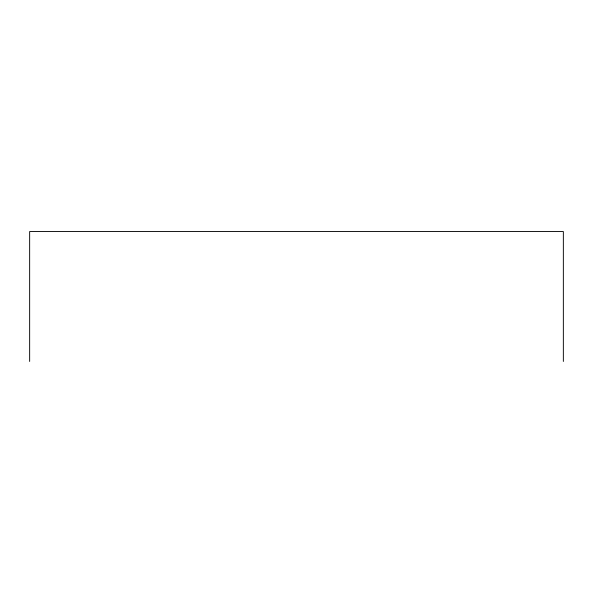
<?xml version="1.0" encoding="UTF-8"?>
<svg xmlns="http://www.w3.org/2000/svg" width="593" height="593" viewBox="0 0 593 593"><rect width="100%" height="100%" fill="white"/><g stroke="black" fill="none" stroke-linecap="round" stroke-linejoin="round"><path stroke-width="0.89" d="M563.35 361.448L563.35 231.552L29.65 231.552L29.65 361.448"/></g></svg>
